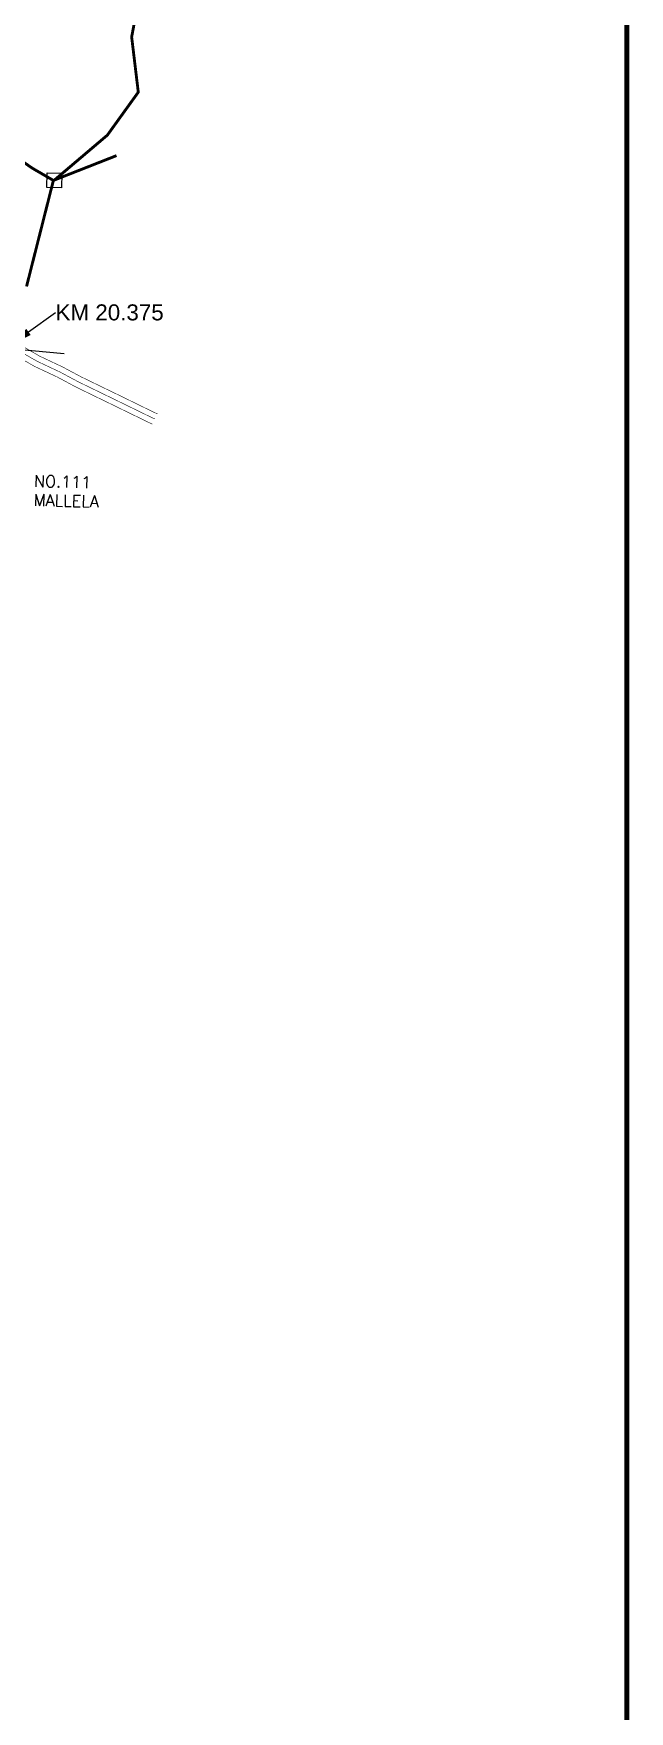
# Model space of a CAD drawing. Header units: inches. Extents: x 204541 to 241319, y 1610159 to 1619241.
# Drawn here: x 208694 to 209737, y 1613464 to 1616398 of the extents above; entities that cross this region are included whole.
import ezdxf
from ezdxf import colors
from ezdxf.entities.mleader import LeaderData, LeaderLine
from ezdxf.math import Vec2, Vec3

# ---------------------------------------------------------------- set-up
doc = ezdxf.new("R2010")
doc.units = ezdxf.units.IN
doc.header["$LTSCALE"] = 15
doc.header["$MEASUREMENT"] = 0
doc.linetypes.add('HIDDEN2', pattern=[0.1875, 0.125, -0.0625])
for name, color, linetype in [('CANAL1', 7, 'Continuous'), ('ROAD', 1, 'Continuous'), ('TEXT', 1, 'Continuous'), ('VILLAGE BOUNDARY', 5, 'Continuous'), ('VILLAGE BOUNDARY STONES', 1, 'Continuous'), ('VILLAGE BOUNDRY', 5, 'Continuous'), ('VILLAGE STONES', 240, 'Continuous')]:
    doc.layers.add(name, color=color, linetype=linetype)
doc.styles.add('section', font='romant.shx', dxfattribs={"height": 2})
doc.styles.get("Standard").update_dxf_attribs({"font": 'arial.ttf'})

msp = doc.modelspace()

# ---------------------------------------------------------------- linework, layer by layer
at = {"layer": 'CANAL1', "color": 200, "const_width": 1}
for points in [[(208655.6, 1615838.7), (208696.1, 1615815.5), (208736.3, 1615796.7), (208768.1, 1615779.6), (208836.5, 1615746.4), (208896.4, 1615717.2), (208901.9, 1615714.7)], [(208666.2, 1615855.7), (208705.3, 1615833.3), (208745.2, 1615814.5), (208777.2, 1615797.4), (208845.3, 1615764.4), (208904.9, 1615735.3), (208911.2, 1615732.4)]]:
    msp.add_lwpolyline(points, dxfattribs=at)
at = {"layer": 'CANAL1', "color": 1, "linetype": 'HIDDEN2', "ltscale": 4, "const_width": 1}
msp.add_lwpolyline([(208660.9, 1615847.2), (208700.7, 1615824.4), (208740.7, 1615805.6), (208772.7, 1615788.5), (208840.9, 1615755.4), (208900.6, 1615726.3), (208906.5, 1615723.6)], dxfattribs=at)
at = {"layer": 'ROAD'}
msp.add_lwpolyline([(208747.7, 1615837.6), (208609, 1615850.3), (208420, 1615877.4), (208220.6, 1615923.7), (208156.3, 1615929.4), (208128.3, 1615918.9), (207792.5, 1616022), (207618.5, 1616069.3), (207570.7, 1616063.3), (207484.1, 1616083.2), (207292.1, 1616138.3), (207213.1, 1616176.5), (207196.2, 1616200.4), (207073.3, 1616241.7), (206969.3, 1616280.3), (206903, 1616268.1), (206780.5, 1616263.9), (206665.4, 1616265.4)], dxfattribs=at)
at = {"layer": 'VILLAGE BOUNDARY', "const_width": 5}
for points in [[(208883.2, 1616483.9), (208865.9, 1616391.4), (208877.5, 1616295), (208823.4, 1616219.9), (208730.4, 1616141)], [(208581.7, 1616237.7), (208692.6, 1616161.8), (208729, 1616140.7), (208839.4, 1616184.1), (208729, 1616140.7), (208682, 1615955.3)]]:
    msp.add_lwpolyline(points, dxfattribs=at)
at = {"layer": 'VILLAGE BOUNDARY STONES'}
msp.add_lwpolyline([(208717.9, 1616154.1), (208743.5, 1616153.5), (208742.9, 1616127.9), (208717.3, 1616128.5)], close=True, dxfattribs=at)
at = {"layer": 'VILLAGE BOUNDRY', "const_width": 9}
msp.add_lwpolyline([(204545.7, 1618728.4), (209732.2, 1618728.4), (209732.2, 1610481.2), (204545.7, 1610481.2)], close=True, dxfattribs=at)

# ---------------------------------------------------------------- texts
at = {"layer": 'TEXT', "style": 'section'}
for s, p in [('NO.111', (208694.9, 1615604.9)), ('MALLELA', (208694.1, 1615571.8))]:
    msp.add_text(s, height=20.48, rotation=358.6654, dxfattribs=at).set_placement(p)

# ---------------------------------------------------------------- leaders
at = {"layer": 'VILLAGE STONES', "color": 1}
ml = msp.add_multileader_mtext('Standard', dxfattribs=at)
ml.set_content('KM 20.375', color=1)
ml.set_leader_properties()
ml.build(insert=Vec2(0, 0))
ml.multileader.update_dxf_attribs({"dogleg_length": 0.36, "arrow_head_size": 40})
ctx = ml.context
ctx.base_point, ctx.char_height, ctx.arrow_head_size, ctx.landing_gap_size, ctx.plane_origin = Vec3(208732.7, 1615909.8), 28, 40, 0.09, Vec3(208821.5, 1616501.5)
notes = []
notes.append((ctx, [(0, (1, 1, 0), (208732.7, 1615909.8), (1, 0), 1.396927018504357e-11, [(0, [(208652.9, 1615852.5)], 0, [])])]))
ctx.mtext.insert, ctx.mtext.flow_direction = Vec3(208732.8, 1615924), 5
for ctx, leaders in notes:
    for number, flags, end, landing, length, lines in leaders:
        leader = LeaderData()
        leader.index, (leader.has_last_leader_line, leader.has_dogleg_vector, leader.attachment_direction) = number, flags
        leader.last_leader_point, leader.dogleg_vector, leader.dogleg_length = Vec3(end), Vec3(landing), length
        for number, points, colour, breaks in lines:
            line = LeaderLine()
            line.index, line.vertices, line.color, line.breaks = number, Vec3.list(points), colors.encode_raw_color(colour), breaks
            leader.lines.append(line)
        ctx.leaders.append(leader)

doc.saveas('drawing.dxf')
